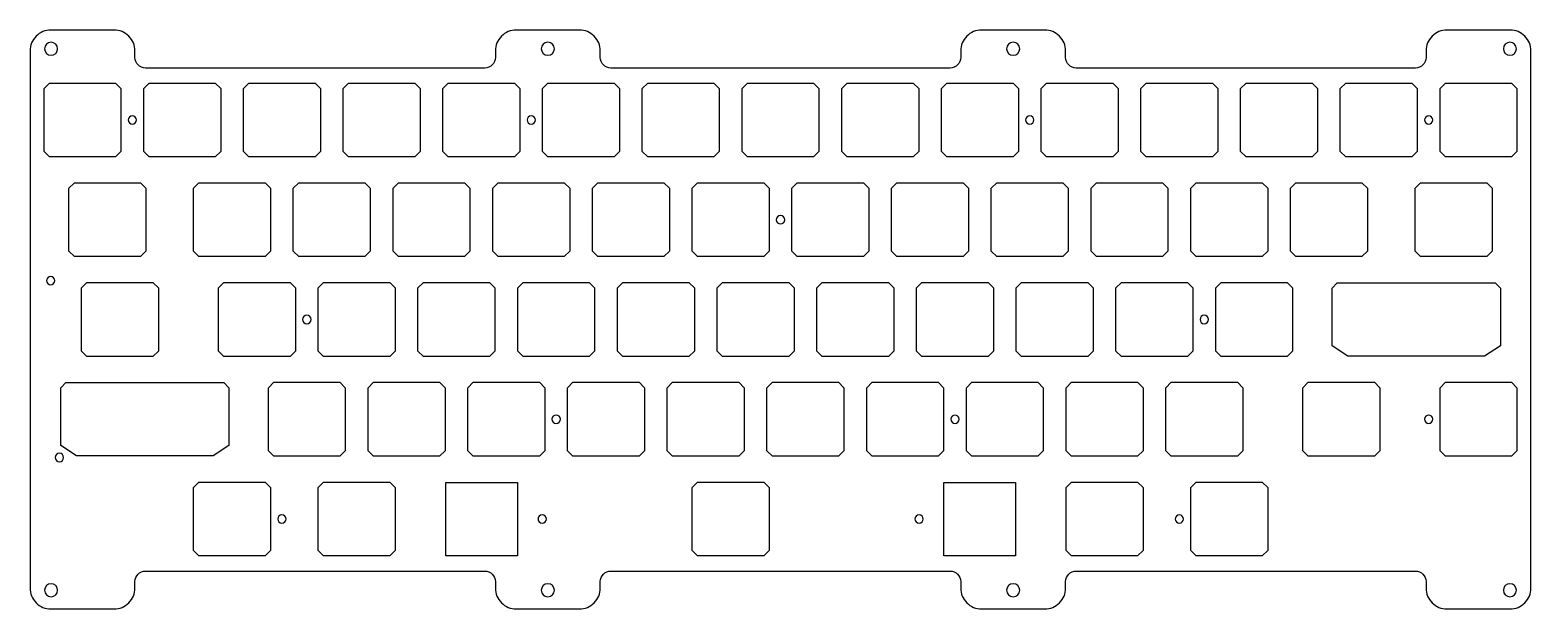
# Model space of a CAD drawing. Header units: millimetres. Extents: x 71 to 358, y -205 to -95.
import ezdxf

# ---------------------------------------------------------------- set-up
doc = ezdxf.new("R2010")
doc.units = ezdxf.units.MM
doc.header["$MEASUREMENT"] = 0

msp = doc.modelspace()

# ---------------------------------------------------------------- linework, layer by layer
msp.add_lwpolyline([(70.98, -98.95), (70.98, -198.35), (70.98, -201.47, 0.415956), (74.98, -205.5), (87.03, -205.5, 0.414214), (91.03, -201.5), (91.03, -200.25, -0.414214), (93.03, -198.25), (157.88, -198.25, -0.414214), (159.88, -200.25), (159.88, -201.5, 0.414214), (163.88, -205.5), (175.93, -205.5, 0.414214), (179.93, -201.5), (179.93, -200.25, -0.414214), (181.93, -198.25), (246.78, -198.25, -0.414214), (248.78, -200.25), (248.78, -201.5, 0.414214), (252.78, -205.5), (264.83, -205.5, 0.414214), (268.83, -201.5), (268.83, -200.25, -0.414214), (270.83, -198.25), (335.68, -198.25, -0.414214), (337.68, -200.25), (337.68, -201.5, 0.414214), (341.68, -205.5), (353.73, -205.5, 0.414214), (357.73, -201.5), (357.73, -98.95, 0.414214), (353.73, -94.95), (341.68, -94.95, 0.414214), (337.68, -98.95), (337.68, -100.2, -0.414214), (335.68, -102.2), (270.83, -102.2, -0.414214), (268.83, -100.2), (268.83, -98.95, 0.414214), (264.83, -94.95), (252.78, -94.95, 0.414214), (248.78, -98.95), (248.78, -100.2, -0.414214), (246.78, -102.2), (181.93, -102.2, -0.414214), (179.93, -100.2), (179.93, -98.95, 0.414214), (175.93, -94.95), (163.88, -94.95, 0.414214), (159.88, -98.95), (159.88, -100.2, -0.414214), (157.88, -102.2), (93.03, -102.2, -0.414214), (91.03, -100.2), (91.03, -98.95, 0.414214), (87.03, -94.95), (74.98, -94.95, 0.414214)], format="xyb", close=True)
for points in [[(88.36, -106.1), (88.36, -118.14), (87.33, -119.17), (74.69, -119.17), (73.66, -118.14), (73.66, -106.1), (74.69, -105.07), (87.33, -105.07)], [(107.41, -106.1), (107.41, -118.14), (106.38, -119.17), (93.74, -119.17), (92.71, -118.14), (92.71, -106.1), (93.74, -105.07), (106.38, -105.07)], [(111.76, -118.14), (111.76, -106.1), (112.79, -105.07), (125.43, -105.07), (126.46, -106.1), (126.46, -118.14), (125.43, -119.17), (112.79, -119.17)], [(145.51, -106.1), (145.51, -118.14), (144.48, -119.17), (131.84, -119.17), (130.81, -118.14), (130.81, -106.1), (131.84, -105.07), (144.48, -105.07)], [(164.56, -106.1), (164.56, -118.14), (163.53, -119.17), (150.89, -119.17), (149.86, -118.14), (149.86, -106.1), (150.89, -105.07), (163.53, -105.07)], [(183.61, -106.1), (183.61, -118.14), (182.58, -119.17), (169.94, -119.17), (168.91, -118.14), (168.91, -106.1), (169.94, -105.07), (182.58, -105.07)], [(187.96, -118.14), (187.96, -106.1), (188.99, -105.07), (201.63, -105.07), (202.66, -106.1), (202.66, -118.14), (201.63, -119.17), (188.99, -119.17)], [(220.68, -119.17), (208.04, -119.17), (207.01, -118.14), (207.01, -106.1), (208.04, -105.07), (220.68, -105.07), (221.71, -106.1), (221.71, -118.14)], [(240.76, -106.1), (240.76, -118.14), (239.73, -119.17), (227.09, -119.17), (226.06, -118.14), (226.06, -106.1), (227.09, -105.07), (239.73, -105.07)], [(259.81, -106.1), (259.81, -118.14), (258.78, -119.17), (246.14, -119.17), (245.11, -118.14), (245.11, -106.1), (246.14, -105.07), (258.78, -105.07)], [(278.86, -106.1), (278.86, -118.14), (277.83, -119.17), (265.19, -119.17), (264.16, -118.14), (264.16, -106.1), (265.19, -105.07), (277.83, -105.07)], [(283.21, -118.14), (283.21, -106.1), (284.24, -105.07), (296.88, -105.07), (297.91, -106.1), (297.91, -118.14), (296.88, -119.17), (284.24, -119.17)], [(316.96, -106.1), (316.96, -118.14), (315.93, -119.17), (303.29, -119.17), (302.26, -118.14), (302.26, -106.1), (303.29, -105.07), (315.93, -105.07)], [(321.31, -118.14), (321.31, -106.1), (322.34, -105.07), (334.98, -105.07), (336.01, -106.1), (336.01, -118.14), (334.98, -119.17), (322.34, -119.17)], [(355.06, -106.1), (355.06, -118.14), (354.03, -119.17), (341.39, -119.17), (340.36, -118.14), (340.36, -106.1), (341.39, -105.07), (354.03, -105.07)], [(92.09, -124.12), (93.12, -125.15), (93.12, -137.19), (92.09, -138.22), (79.45, -138.22), (78.42, -137.19), (78.42, -125.15), (79.45, -124.12)], [(115.9, -124.12), (116.93, -125.15), (116.93, -137.19), (115.9, -138.22), (103.26, -138.22), (102.23, -137.19), (102.23, -125.15), (103.26, -124.12)], [(134.95, -138.22), (122.31, -138.22), (121.28, -137.19), (121.28, -125.15), (122.31, -124.12), (134.95, -124.12), (135.98, -125.15), (135.98, -137.19)], [(154, -124.12), (155.03, -125.15), (155.03, -137.19), (154, -138.22), (141.36, -138.22), (140.33, -137.19), (140.33, -125.15), (141.36, -124.12)], [(160.41, -124.12), (173.05, -124.12), (174.08, -125.15), (174.08, -137.19), (173.05, -138.22), (160.41, -138.22), (159.38, -137.19), (159.38, -125.15)], [(192.1, -124.12), (193.13, -125.15), (193.13, -137.19), (192.1, -138.22), (179.46, -138.22), (178.43, -137.19), (178.43, -125.15), (179.46, -124.12)], [(211.15, -124.12), (212.18, -125.15), (212.18, -137.19), (211.15, -138.22), (198.51, -138.22), (197.48, -137.19), (197.48, -125.15), (198.51, -124.12)], [(230.2, -124.12), (231.23, -125.15), (231.23, -137.19), (230.2, -138.22), (217.56, -138.22), (216.53, -137.19), (216.53, -125.15), (217.56, -124.12)], [(249.25, -124.12), (250.28, -125.15), (250.28, -137.19), (249.25, -138.22), (236.61, -138.22), (235.58, -137.19), (235.58, -125.15), (236.61, -124.12)], [(268.3, -124.12), (269.33, -125.15), (269.33, -137.19), (268.3, -138.22), (255.66, -138.22), (254.63, -137.19), (254.63, -125.15), (255.66, -124.12)], [(287.35, -124.12), (288.38, -125.15), (288.38, -137.19), (287.35, -138.22), (274.71, -138.22), (273.68, -137.19), (273.68, -125.15), (274.71, -124.12)], [(306.4, -138.22), (293.76, -138.22), (292.73, -137.19), (292.73, -125.15), (293.76, -124.12), (306.4, -124.12), (307.43, -125.15), (307.43, -137.19)], [(325.45, -124.12), (326.48, -125.15), (326.48, -137.19), (325.45, -138.22), (312.81, -138.22), (311.78, -137.19), (311.78, -125.15), (312.81, -124.12)], [(349.27, -124.12), (350.3, -125.15), (350.3, -137.19), (349.27, -138.22), (336.62, -138.22), (335.6, -137.19), (335.6, -125.15), (336.62, -124.12)], [(95.5, -144.2), (95.5, -156.24), (94.47, -157.27), (81.83, -157.27), (80.8, -156.24), (80.8, -144.2), (81.83, -143.17), (94.47, -143.17)], [(121.7, -144.2), (121.7, -156.24), (120.67, -157.27), (108.03, -157.27), (107, -156.24), (107, -144.2), (108.03, -143.17), (120.67, -143.17)], [(140.75, -144.2), (140.75, -156.24), (139.72, -157.27), (127.08, -157.27), (126.05, -156.24), (126.05, -144.2), (127.08, -143.17), (139.72, -143.17)], [(159.8, -144.2), (159.8, -156.24), (158.77, -157.27), (146.13, -157.27), (145.1, -156.24), (145.1, -144.2), (146.13, -143.17), (158.77, -143.17)], [(178.85, -144.2), (178.85, -156.24), (177.82, -157.27), (165.18, -157.27), (164.15, -156.24), (164.15, -144.2), (165.18, -143.17), (177.82, -143.17)], [(197.9, -144.2), (197.9, -156.24), (196.87, -157.27), (184.23, -157.27), (183.2, -156.24), (183.2, -144.2), (184.23, -143.17), (196.87, -143.17)], [(215.92, -157.27), (203.28, -157.27), (202.25, -156.24), (202.25, -144.2), (203.28, -143.17), (215.92, -143.17), (216.95, -144.2), (216.95, -156.24)], [(236, -144.2), (236, -156.24), (234.97, -157.27), (222.33, -157.27), (221.3, -156.24), (221.3, -144.2), (222.33, -143.17), (234.97, -143.17)], [(255.05, -144.2), (255.05, -156.24), (254.02, -157.27), (241.38, -157.27), (240.35, -156.24), (240.35, -144.2), (241.38, -143.17), (254.02, -143.17)], [(274.1, -144.2), (274.1, -156.24), (273.07, -157.27), (260.43, -157.27), (259.4, -156.24), (259.4, -144.2), (260.43, -143.17), (273.07, -143.17)], [(293.15, -144.2), (293.15, -156.24), (292.12, -157.27), (279.48, -157.27), (278.45, -156.24), (278.45, -144.2), (279.48, -143.17), (292.12, -143.17)], [(311.17, -157.27), (298.53, -157.27), (297.5, -156.24), (297.5, -144.2), (298.53, -143.17), (311.17, -143.17), (312.2, -144.2), (312.2, -156.24)], [(319.73, -155.22), (319.73, -144.22), (320.73, -143.22), (350.88, -143.22), (351.88, -144.22), (351.88, -155.22), (348.88, -157.22), (322.73, -157.22)], [(107.99, -162.27), (108.99, -163.27), (108.99, -174.27), (105.99, -176.27), (79.84, -176.27), (76.84, -174.27), (76.84, -163.27), (77.84, -162.27)], [(130.19, -176.32), (117.55, -176.32), (116.52, -175.29), (116.52, -163.25), (117.55, -162.22), (130.19, -162.22), (131.22, -163.25), (131.22, -175.29)], [(149.24, -162.22), (150.27, -163.25), (150.27, -175.29), (149.24, -176.32), (136.6, -176.32), (135.57, -175.29), (135.57, -163.25), (136.6, -162.22)], [(168.29, -162.22), (169.32, -163.25), (169.32, -175.29), (168.29, -176.32), (155.65, -176.32), (154.62, -175.29), (154.62, -163.25), (155.65, -162.22)], [(187.34, -162.22), (188.37, -163.25), (188.37, -175.29), (187.34, -176.32), (174.7, -176.32), (173.67, -175.29), (173.67, -163.25), (174.7, -162.22)], [(206.39, -162.22), (207.42, -163.25), (207.42, -175.29), (206.39, -176.32), (193.75, -176.32), (192.72, -175.29), (192.72, -163.25), (193.75, -162.22)], [(225.44, -176.32), (212.8, -176.32), (211.77, -175.29), (211.77, -163.25), (212.8, -162.22), (225.44, -162.22), (226.47, -163.25), (226.47, -175.29)], [(244.49, -162.22), (245.52, -163.25), (245.52, -175.29), (244.49, -176.32), (231.85, -176.32), (230.82, -175.29), (230.82, -163.25), (231.85, -162.22)], [(263.54, -162.22), (264.57, -163.25), (264.57, -175.29), (263.54, -176.32), (250.9, -176.32), (249.87, -175.29), (249.87, -163.25), (250.9, -162.22)], [(282.59, -162.22), (283.62, -163.25), (283.62, -175.29), (282.59, -176.32), (269.95, -176.32), (268.92, -175.29), (268.92, -163.25), (269.95, -162.22)], [(301.64, -176.32), (289, -176.32), (287.97, -175.29), (287.97, -163.25), (289, -162.22), (301.64, -162.22), (302.67, -163.25), (302.67, -175.29)], [(327.84, -162.22), (328.86, -163.25), (328.86, -175.29), (327.84, -176.32), (315.19, -176.32), (314.16, -175.29), (314.16, -163.25), (315.19, -162.22)], [(354.03, -162.22), (355.06, -163.25), (355.06, -175.29), (354.03, -176.32), (341.39, -176.32), (340.36, -175.29), (340.36, -163.25), (341.39, -162.22)], [(116.93, -182.3), (116.93, -194.34), (115.9, -195.37), (103.26, -195.37), (102.23, -194.34), (102.23, -182.3), (103.26, -181.27), (115.9, -181.27)], [(126.05, -194.34), (126.05, -182.3), (127.08, -181.27), (139.72, -181.27), (140.75, -182.3), (140.75, -194.34), (139.72, -195.37), (127.08, -195.37)], [(150.4, -195.32), (150.4, -181.32), (164.1, -181.32), (164.1, -195.32)], [(212.18, -182.3), (212.18, -194.34), (211.15, -195.37), (198.51, -195.37), (197.48, -194.34), (197.48, -182.3), (198.51, -181.27), (211.15, -181.27)], [(259.27, -181.32), (259.27, -195.32), (245.57, -195.32), (245.57, -181.32)], [(283.62, -182.3), (283.62, -194.34), (282.59, -195.37), (269.95, -195.37), (268.92, -194.34), (268.92, -182.3), (269.95, -181.27), (282.59, -181.27)], [(293.76, -181.27), (306.4, -181.27), (307.43, -182.3), (307.43, -194.34), (306.4, -195.37), (293.76, -195.37), (292.73, -194.34), (292.73, -182.3)]]:
    msp.add_lwpolyline(points, close=True)
at = {"extrusion": (0, 0, -1)}
for centre, radius in [((-75.01, -98.52, 0), 1.25), ((-169.91, -98.52, 0), 1.25), ((-258.81, -98.52, 0), 1.25), ((-353.71, -98.52, 0), 1.25), ((-90.53, -112.12), 0.8), ((-166.73, -112.12), 0.8), ((-261.98, -112.12), 0.8), ((-338.18, -112.12), 0.8), ((-214.36, -131.17), 0.8), ((-74.93, -142.8), 0.8), ((-123.87, -150.22), 0.8), ((-295.32, -150.22), 0.8), ((-171.5, -169.27), 0.8), ((-247.7, -169.27), 0.8), ((-338.18, -169.27), 0.8), ((-76.61, -176.57), 0.8), ((-119.11, -188.32), 0.8), ((-168.83, -188.32), 0.8), ((-240.83, -188.32), 0.8), ((-290.56, -188.32), 0.8), ((-75.01, -201.92), 1.25), ((-169.91, -201.92), 1.25), ((-258.81, -201.92), 1.25), ((-353.71, -201.92), 1.25)]:
    msp.add_circle(centre, radius, dxfattribs=at)

doc.saveas('drawing.dxf')
